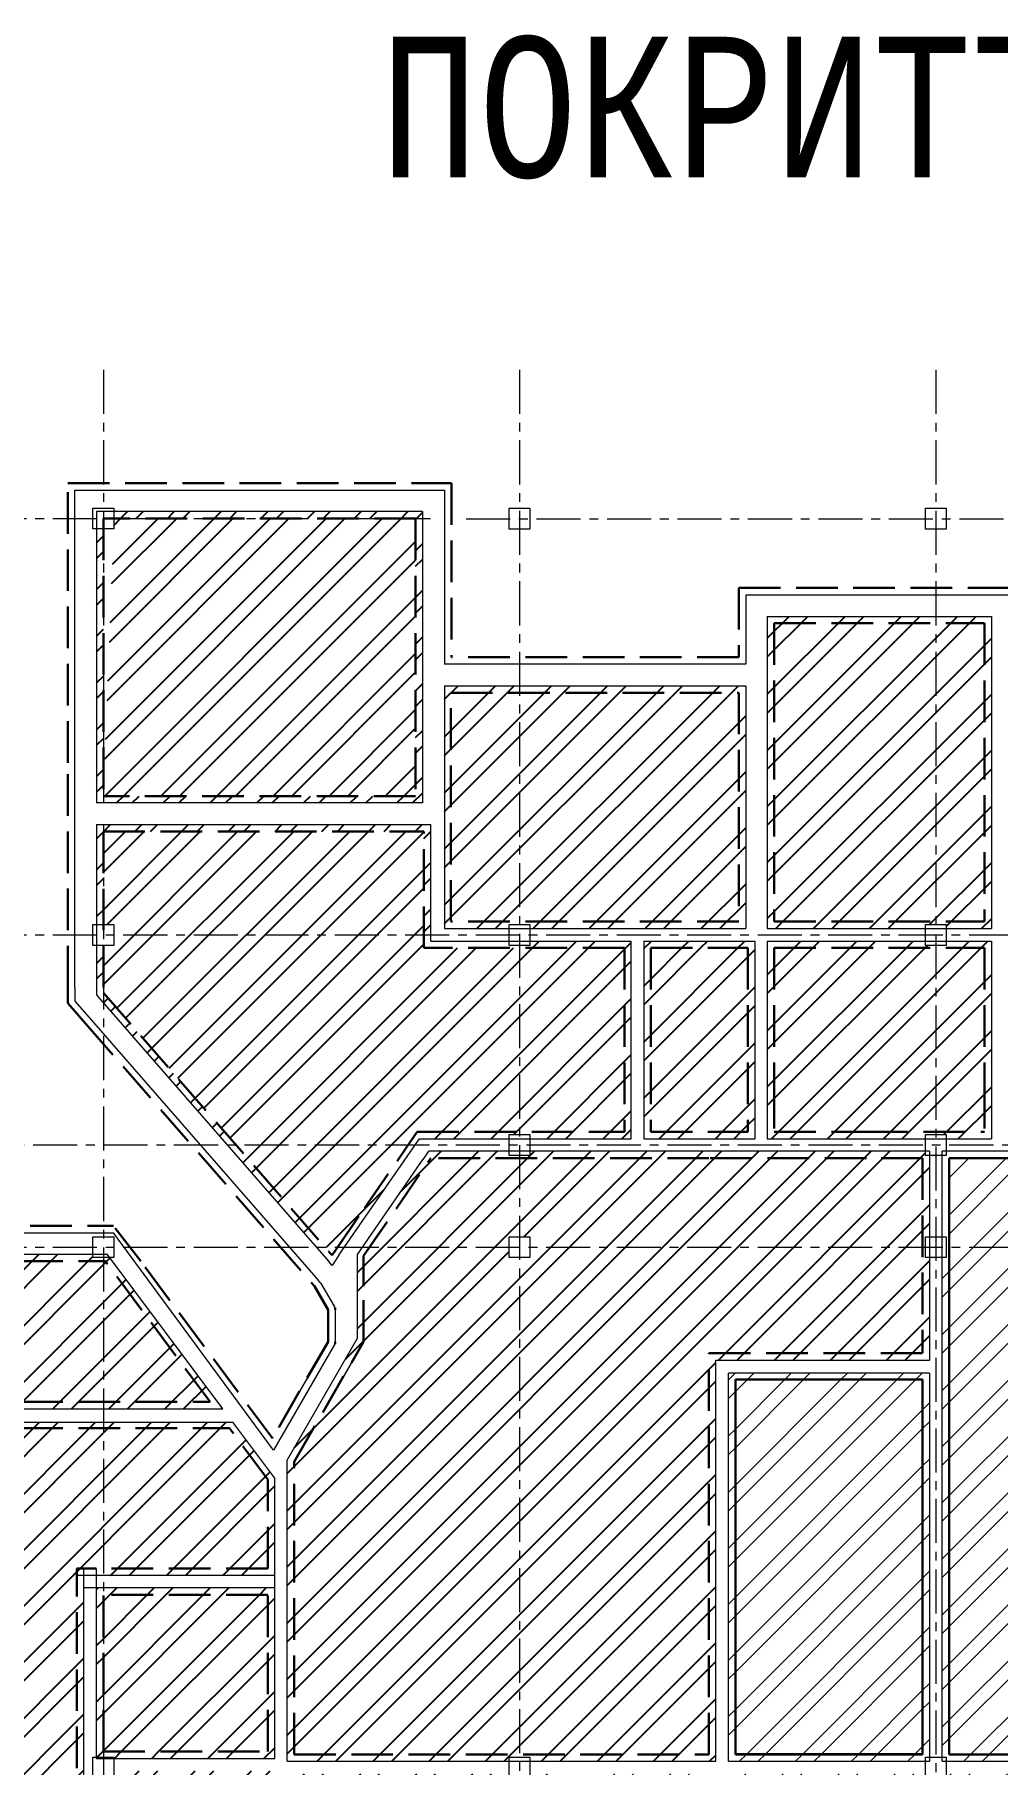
# Model space of a CAD drawing. Header units: millimetres. Extents: x -689206 to 4969298, y -1019800 to 703299.
# Drawn here: x 769199 to 783077, y -17593 to 7339 of the extents above; entities that cross this region are included whole.
import ezdxf

# ---------------------------------------------------------------- set-up
doc = ezdxf.new("R2010")
doc.units = ezdxf.units.MM
doc.linetypes.add('JIS_02_4.0', pattern=[5.5, 4, -1.5])
doc.linetypes.add('осеваяX2', pattern=[101.6, 63.5, -12.7, 12.7, -12.7])
for name, color, linetype, lineweight in [('несущие', 7, 'Continuous', 30), ('РАЗМЕРЫ', 7, 'Continuous', 9), ('стены', 7, 'Continuous', 20)]:
    doc.layers.add(name, color=color, linetype=linetype, lineweight=lineweight)
doc.styles.add('Аннотативный', font='isocteur.ttf', dxfattribs={"width": 0.7, "height": 250})
pattern_1 = [(45, (396786.03, 69886.3), (-336.7596, 336.7596), []), (45, (397010.54, 69886.3), (-336.7596, 336.7596), [])]
pattern_2 = [(45, (396786.03, 69886.3), (-404.1115, 404.1115), []), (45, (397055.44, 69886.3), (-404.1115, 404.1115), [])]

msp = doc.modelspace()

# ---------------------------------------------------------------- hatches: boundary and pattern name
at = {"layer": 'РАЗМЕРЫ', "linetype": 'ByBlock', "lineweight": 25}
h = msp.add_hatch(dxfattribs=at)
h.set_pattern_fill('ANSI32', color=256, scale=50)
h.set_pattern_definition(pattern_1)
h.paths.add_polyline_path([(770189.9, 214.3), (770089.9, 214.3), (770089.9, -3735.7), (770189.9, -3735.7), (770189.9, -3215.1)])
h.paths.add_polyline_path([(774790, 364.3), (774690, 364.3), (774690, -3635.7), (770189.9, -3635.7), (770189.9, -3735.7), (774790, -3735.7)])
h.paths.add_polyline_path([(774690, 364.3), (770339.9, 364.3), (770339.9, 214.3), (770189.9, 214.3), (770189.9, -3635.7), (774690, -3635.7)], flags=0)
h.paths.add_polyline_path([(774790, 464.3), (770339.9, 464.3), (770339.9, 364.3), (774698, 364.3), (774790, 364.3)])
h.paths.add_polyline_path([(770339.9, 464.3), (770189.9, 464.3), (770189.9, 364.3), (770339.9, 364.3)])
h.paths.add_polyline_path([(770189.9, 464.3), (770089.9, 464.3), (770089.9, 364.3), (770189.9, 364.3)])
h.paths.add_polyline_path([(770189.9, 364.3), (770089.9, 364.3), (770089.9, 214.3), (770189.9, 214.3)])
h = msp.add_hatch(dxfattribs=at)
h.set_pattern_fill('ANSI32', color=256, scale=60)
h.set_pattern_definition(pattern_2)
h.paths.add_polyline_path([(770189.9, -3635.7), (774690, -3635.7), (774690, 364.3), (770339.9, 364.3), (770339.9, 214.3)])
h = msp.add_hatch(dxfattribs=at)
h.set_pattern_fill('ANSI32', color=256, scale=60)
h.set_pattern_definition(pattern_2)
h.paths.add_polyline_path([(786670, -1145.7), (783270, -1145.7), (783270, -5445.7), (786670, -5445.7)])
h.paths.add_polyline_path([(782189.9, -1145.7), (779860, -1145.7), (779860, -5445.7), (782189.9, -5445.7)], flags=16)
h.paths.add_polyline_path([(782890, -1145.7), (782189.9, -1145.7), (782189.9, -5445.7), (782890, -5445.7)], flags=17)
h.paths.add_polyline_path([(782189.9, -1045.7), (779760, -1045.7), (779760, -5545.7), (782039.9, -5545.7), (782039.9, -5487.7), (782189.9, -5487.7), (782189.9, -5445.7), (779860, -5445.7), (779860, -1145.7), (782189.9, -1145.7)])
h.paths.add_polyline_path([(782990, -1045.7), (782189.9, -1045.7), (782189.9, -1145.7), (782890, -1145.7), (782890, -5445.7), (782189.9, -5445.7), (782189.9, -5487.7), (782339.9, -5487.7), (782339.9, -5545.7), (782990, -5545.7)])
h = msp.add_hatch(dxfattribs=at)
h.set_pattern_fill('ANSI32', color=256, scale=60)
h.set_pattern_definition(pattern_2)
h.paths.add_polyline_path([(776189.9, -2045.7), (775108, -2045.7), (775108, -5545.7), (776039.9, -5545.7), (776039.9, -5487.7), (776189.9, -5487.7), (776189.9, -5445.7), (775200, -5445.7), (775200, -2145.7), (776189.9, -2145.7)])
h.paths.add_polyline_path([(779450, -2045.7), (776189.9, -2045.7), (776189.9, -2145.7), (779350, -2145.7), (779350, -5445.7), (776189.9, -5445.7), (776189.9, -5487.7), (776339.9, -5487.7), (776339.9, -5545.7), (779450, -5545.7), (779450, -2145.7)])
h.paths.add_polyline_path([(779350, -2145.7), (776189.9, -2145.7), (776189.9, -5445.7), (779350, -5445.7)], flags=17)
h.paths.add_polyline_path([(776189.9, -2145.7), (775200, -2145.7), (775200, -5445.7), (776189.9, -5445.7)], flags=17)
h = msp.add_hatch(dxfattribs=at)
h.set_pattern_fill('ANSI32', color=256, scale=50)
h.set_pattern_definition(pattern_1)
h.paths.add_polyline_path([(770189.9, -5787.7), (770089.9, -5787.7), (770089.9, -6470.7), (770089.9, -6499.9), (770139.9, -6557.3), (770189.9, -6614.7)])
h.paths.add_polyline_path([(770189.9, -6470.7), (770189.9, -6614.7), (771975.8, -8665.1), (772101.2, -8665.1)])
h.paths.add_polyline_path([(770189.9, -4145.7), (770189.9, -4045.7), (770089.9, -4045.7), (770089.9, -5487.7), (770189.9, -5487.7)])
h.paths.add_polyline_path([(774910, -4045.7), (770189.9, -4045.7), (770189.9, -4145.7), (774810, -4145.7), (774810, -5637.7), (774910, -5637.7)])
h = msp.add_hatch(dxfattribs=at)
h.set_pattern_fill('ANSI32', color=256, scale=60)
h.set_pattern_definition(pattern_2)
h.paths.add_polyline_path([(779480, -5825.7), (778080, -5825.7), (778080, -8475.1), (779480, -8475.1)])
h.paths.add_polyline_path([(777700, -5825.7), (776189.9, -5825.7), (776189.9, -8475.1), (777700, -8475.1)], flags=17)
h.paths.add_polyline_path([(776189.9, -5825.7), (774810, -5825.7), (774810, -5637.7), (770339.9, -5637.7), (770339.9, -5787.7), (770189.9, -5787.7), (770189.9, -6470.7), (772101.2, -8665.1), (774583.4, -8665.1), (774714.6, -8475.1), (776189.9, -8475.1)])
h.paths.add_polyline_path([(774810, -4145.7), (770189.9, -4145.7), (770189.9, -5487.7), (770339.9, -5487.7), (770339.9, -5637.7), (774810, -5637.7)])
h.paths.add_polyline_path([(774556.7, -8703.9), (774583.4, -8665.1), (772101.2, -8665.1), (773383.8, -10137.7), (773567.2, -10137.7)])
h.paths.add_polyline_path([(774656.7, -8703.9), (774683.4, -8665.1), (774583.4, -8665.1), (774556.7, -8703.9), (773567.2, -10137.7), (773667.2, -10137.7)])
h.paths.add_polyline_path([(777800, -5725.7), (776339.9, -5725.7), (776339.9, -5787.7), (776189.9, -5787.7), (776189.9, -5825.7), (777700, -5825.7), (777700, -8475.1), (776189.9, -8475.1), (776189.9, -8515.1), (776339.9, -8515.1), (776339.9, -8575.1), (777800, -8575.1)])
h.paths.add_polyline_path([(776039.9, -8515.1), (776189.9, -8515.1), (776189.9, -8475.1), (774714.6, -8475.1), (774583.4, -8665.1), (774683.4, -8665.1), (774745.6, -8575.1), (776039.9, -8575.1)], flags=17)
h.paths.add_polyline_path([(772101.2, -8665.1), (771975.8, -8665.1), (773258.4, -10137.7), (773383.8, -10137.7)])
h = msp.add_hatch(dxfattribs=at)
h.set_pattern_fill('ANSI32', color=256, scale=60)
h.set_pattern_definition(pattern_2)
h.paths.add_polyline_path([(782189.9, -5787.7), (782039.9, -5787.7), (782039.9, -5725.7), (779760, -5725.7), (779760, -8575.1), (782039.9, -8575.1), (782039.9, -8515.1), (782189.9, -8515.1), (782189.9, -8475.1), (781188.5, -8475.1), (779860, -8475.1), (779860, -7825.7), (779860, -5825.7), (782189.9, -5825.7)])
h.paths.add_polyline_path([(782189.9, -5825.7), (779860, -5825.7), (779860, -7825.7), (779860, -8475.1), (779988.5, -8475.1), (781188.5, -8475.1), (782189.9, -8475.1)], flags=17)
h.paths.add_polyline_path([(782890, -5825.7), (782189.9, -5825.7), (782189.9, -8475.1), (782890, -8475.1), (782890, -7825.7)], flags=17)
h.paths.add_polyline_path([(782990, -5725.7), (782339.9, -5725.7), (782339.9, -5787.7), (782189.9, -5787.7), (782189.9, -5825.7), (782890, -5825.7), (782890, -7825.7), (782890, -8475.1), (782189.9, -8475.1), (782189.9, -8515.1), (782339.9, -8515.1), (782339.9, -8575.1), (782990, -8575.1)])
h.paths.add_polyline_path([(779580, -5725.7), (777980, -5725.7), (777980, -8575.1), (779580, -8575.1)])
h.paths.add_polyline_path([(779480, -5825.7), (779480, -8475.1), (779358.7, -8475.1), (778080, -8475.1), (778080, -5825.7)], flags=0)
h.paths.add_polyline_path([(779480, -5825.7), (778080, -5825.7), (778080, -8475.1), (779480, -8475.1)], flags=16)
h = msp.add_hatch(dxfattribs=at)
h.set_pattern_fill('ANSI32', color=256, scale=60)
h.set_pattern_definition(pattern_2)
h.paths.add_polyline_path([(776189.9, -10287.7), (776039.9, -10287.7), (776039.9, -10137.7), (774027.4, -10137.7), (773939.9, -10264.4), (773939.9, -10700.6), (773939.9, -11500.6), (772939.9, -13232.7), (772939.9, -17447.7), (776189.9, -17447.7)], flags=17)
h.paths.add_polyline_path([(778919.9, -11664), (781999.9, -11664), (781999.9, -10137.7), (776339.9, -10137.7), (776339.9, -10287.7), (776189.9, -10287.7), (776189.9, -17447.7), (778919.9, -17447.7)], flags=17)
h.paths.add_polyline_path([(781999.9, -8855.1), (781188.5, -8855.1), (778919.9, -8855.1), (776189.9, -8855.1), (776189.9, -9987.7), (776339.9, -9987.7), (776339.9, -10137.7), (781999.9, -10137.7)], flags=17)
h.paths.add_polyline_path([(776189.9, -8855.1), (774912.5, -8855.1), (774868.4, -8919.1), (774027.4, -10137.7), (776039.9, -10137.7), (776039.9, -9987.7), (776189.9, -9987.7)], flags=17)
h.paths.add_polyline_path([(776039.9, -8755.1), (774881.6, -8755.1), (774812.5, -8855.1), (774768.4, -8919.1), (773927.4, -10137.7), (774027.4, -10137.7), (774868.4, -8919.1), (774912.5, -8855.1), (776189.9, -8855.1), (776189.9, -8815.1), (776039.9, -8815.1)])
h.paths.add_polyline_path([(782039.9, -8755.1), (776339.9, -8755.1), (776339.9, -8815.1), (776189.9, -8815.1), (776189.9, -8855.1), (778919.9, -8855.1), (781188.5, -8855.1), (781999.9, -8855.1), (781999.9, -10137.7), (782039.9, -10137.7), (782039.9, -9987.7), (782099.9, -9987.7), (782099.9, -8815.1), (782039.9, -8815.1)])
h.paths.add_polyline_path([(782099.9, -10287.7), (782039.9, -10287.7), (782039.9, -10137.7), (781999.9, -10137.7), (781999.9, -11664), (778919.9, -11664), (778919.9, -17447.7), (776189.9, -17447.7), (776189.9, -17487.7), (776339.9, -17487.7), (776339.9, -17547.7), (779019.9, -17547.7), (779019.9, -11764), (782099.9, -11764)])
h.paths.add_polyline_path([(776039.9, -17487.7), (776189.9, -17487.7), (776189.9, -17447.7), (772939.9, -17447.7), (772939.9, -13232.7), (773939.9, -11500.6), (773939.9, -10700.6), (773939.9, -10264.4), (774027.4, -10137.7), (773927.4, -10137.7), (773853.3, -10245), (773853.3, -10650.6), (773853.3, -11450.6), (772839.9, -13205.9), (772839.9, -17447.7), (772839.9, -17547.7), (776039.9, -17547.7)])
h.paths.add_polyline_path([(776189.9, -17827.8), (772939.9, -17827.8), (772939.9, -22227.7), (772939.9, -22482.7), (773368, -23224), (776189.9, -23224)], flags=17)
h.paths.add_polyline_path([(776899.9, -17827.8), (776189.9, -17827.8), (776189.9, -23224), (776899.9, -23224)], flags=17)
h.paths.add_polyline_path([(776189.9, -23224), (773368, -23224), (772939.9, -22482.7), (772939.9, -22227.7), (772939.9, -17827.8), (776189.9, -17827.8), (776189.9, -17787.7), (776039.9, -17787.7), (776039.9, -17727.8), (772839.9, -17727.8), (772839.9, -22227.7), (772839.9, -22482.7), (773268, -23224), (773325.7, -23324), (776189.9, -23324)])
h.paths.add_polyline_path([(776999.9, -17727.8), (776339.9, -17727.8), (776339.9, -17787.7), (776189.9, -17787.7), (776189.9, -17827.8), (776899.9, -17827.8), (776899.9, -23224), (776189.9, -23224), (776189.9, -23324), (776999.9, -23324)])
at = {"layer": 'РАЗМЕРЫ', "linetype": 'JIS_02_4.0', "lineweight": 20, "ltscale": 150}
h = msp.add_hatch(dxfattribs=at)
h.set_pattern_fill('ANSI32', color=256, scale=60)
h.paths.add_polyline_path([(784719.9, -10137.7), (782379.9, -10137.7), (782379.9, -17447.7), (782499.9, -17447.7), (784719.9, -17447.7)], flags=17)
h.paths.add_polyline_path([(784719.9, -8855.1), (782379.9, -8855.1), (782379.9, -10137.7), (784719.9, -10137.7)])
h.paths.add_polyline_path([(781999.9, -12044), (779299.9, -12044), (779299.9, -17444), (781999.9, -17444)], flags=0)
h.paths.add_polyline_path([(781999.9, -17827.8), (779299.9, -17824), (779299.9, -23224), (781999.9, -23224)], flags=16)
h.paths.add_polyline_path([(778919.9, -17827.8), (777279.9, -17827.8), (777279.9, -23224), (778919.9, -23224)], flags=0)
h.paths.add_polyline_path([(785079.9, -17824), (782379.9, -17824), (782379.9, -23224), (785079.9, -23224)], flags=0)
h.paths.add_polyline_path([(787099.9, -17824), (785459.9, -17824), (785459.9, -23224), (787099.9, -23224)], flags=0)
h.paths.add_polyline_path([(787199.9, -17727.8), (785359.9, -17727.8), (785359.9, -23324), (787199.9, -23324)])
h.paths.add_polyline_path([(785459.9, -17824), (787099.9, -17824), (787099.9, -23224), (785459.9, -23224)], flags=16)
h.paths.add_polyline_path([(785179.9, -17727.8), (782339.9, -17727.8), (782339.9, -17787.7), (782279.9, -17787.7), (782279.9, -23324), (785179.9, -23324)])
h.paths.add_polyline_path([(782379.9, -17824), (785079.9, -17824), (785079.9, -23224), (782379.9, -23224)], flags=16)
h.paths.add_polyline_path([(782099.9, -17787.7), (782039.9, -17787.7), (782039.9, -17727.8), (779199.9, -17727.8), (779199.9, -23324), (782099.9, -23324)])
h.paths.add_polyline_path([(782039.9, -17487.7), (782099.9, -17487.7), (782099.9, -11952.1), (779199.9, -11952.1), (779199.9, -17547.7), (782039.9, -17547.7)])
h.paths.add_polyline_path([(779299.9, -17447.7), (779299.9, -17444), (779299.9, -12044), (781999.9, -12044), (781999.9, -17447.7)], flags=16)
h.paths.add_polyline_path([(779299.9, -17444), (779299.9, -17294), (779299.9, -16094), (779299.9, -13394), (779299.9, -12044), (781999.9, -12044), (781999.9, -13394), (781999.9, -13694), (781999.9, -13994), (781999.9, -14294), (781999.9, -14594), (781999.9, -14894), (781999.9, -16094), (781999.9, -17444)], flags=0)
h.paths.add_polyline_path([(784819.9, -10137.7), (784719.9, -10137.7), (784719.9, -17447.7), (782499.9, -17447.7), (782379.9, -17447.7), (782379.9, -10137.7), (782339.9, -10137.7), (782339.9, -10287.7), (782279.9, -10287.7), (782279.9, -17487.7), (782339.9, -17487.7), (782339.9, -17547.7), (784819.9, -17547.7)])
h.paths.add_polyline_path([(779019.9, -17727.8), (777179.9, -17727.8), (777179.9, -23324), (779019.9, -23324)])
h.paths.add_polyline_path([(777279.9, -17827.8), (778919.9, -17827.8), (778919.9, -19667.8), (778919.9, -23224), (777279.9, -23224)], flags=16)
at = {"layer": 'РАЗМЕРЫ', "linetype": 'ByBlock', "lineweight": 25}
h = msp.add_hatch(dxfattribs=at)
h.set_pattern_fill('ANSI32', color=256, scale=60)
h.set_pattern_definition(pattern_2)
h.paths.add_polyline_path([(770189.9, -10337.7), (766530.6, -10337.7), (766530.6, -12367.7), (770189.9, -12367.7)], flags=17)
h.paths.add_polyline_path([(770218.8, -10337.7), (770189.9, -10337.7), (770189.9, -12367.7), (771727.5, -12367.7)], flags=17)
h.paths.add_polyline_path([(770039.9, -10237.7), (766430.6, -10237.7), (766430.6, -12467.7), (770189.9, -12467.7), (770189.9, -12367.7), (766530.6, -12367.7), (766530.6, -10337.7), (770189.9, -10337.7), (770189.9, -10287.7), (770039.9, -10287.7)])
h.paths.add_polyline_path([(770284.2, -10287.7), (770189.9, -10287.7), (770189.9, -10337.7), (770218.8, -10337.7), (771727.5, -12367.7), (770189.9, -12367.7), (770189.9, -12467.7), (771912.5, -12467.7)])
h.paths.add_polyline_path([(772559.9, -17787.7), (770189.9, -17787.7), (770189.9, -20567.7), (772559.9, -20567.7)], flags=17)
h.paths.add_polyline_path([(772559.9, -15147.7), (770189.9, -15147.7), (770189.9, -17407.7), (772559.9, -17407.7)], flags=0)
h.paths.add_polyline_path([(770189.9, -17787.7), (770089.9, -17787.7), (770089.9, -20667.7), (770189.9, -20667.7)])
h.paths.add_polyline_path([(772659.9, -17687.7), (770339.9, -17687.7), (770339.9, -17787.7), (772559.9, -17787.7), (772559.9, -20567.7), (770189.9, -20567.7), (770189.9, -20667.7), (772659.9, -20667.7)])
h.paths.add_polyline_path([(772659.9, -15047.7), (770189.9, -15047.7), (770189.9, -15147.7), (772559.9, -15147.7), (772559.9, -17407.7), (770189.9, -17407.7), (770189.9, -17487.7), (770339.9, -17487.7), (770339.9, -17507.7), (772659.9, -17507.7)])
h.paths.add_polyline_path([(770189.9, -15047.7), (770089.9, -15047.7), (770089.9, -17487.7), (770189.9, -17487.7)])
at = {"layer": 'РАЗМЕРЫ', "linetype": 'JIS_02_4.0', "lineweight": 20, "ltscale": 150}
h = msp.add_hatch(dxfattribs=at)
h.set_pattern_fill('ANSI32', color=256, scale=60)
h.paths.add_polyline_path([(781999.9, -12044), (779299.9, -12044), (779299.9, -17444), (781999.9, -17444)])
h.paths.add_polyline_path([(781999.9, -17827.8), (779299.9, -17824), (779299.9, -23224), (781999.9, -23224)])
h.paths.add_polyline_path([(778919.9, -17827.8), (777279.9, -17827.8), (777279.9, -23224), (778919.9, -23224)])
h.paths.add_polyline_path([(785079.9, -17824), (782379.9, -17824), (782379.9, -23224), (785079.9, -23224)])
h.paths.add_polyline_path([(787099.9, -17824), (785459.9, -17824), (785459.9, -23224), (787099.9, -23224)])
at = {"layer": 'РАЗМЕРЫ', "linetype": 'ByBlock', "lineweight": 25}
h = msp.add_hatch(dxfattribs=at)
h.set_pattern_fill('ANSI32', color=256, scale=60)
h.set_pattern_definition(pattern_2)
h.paths.add_polyline_path([(770189.9, -12747.7), (766530.6, -12747.7), (766119.9, -12747.7), (766119.9, -13867.7), (766119.9, -17637.7), (769809.9, -17637.7), (769809.9, -14767.7), (770189.9, -14767.7)], flags=17)
h.paths.add_polyline_path([(772559.9, -13867.7), (772559.9, -13487.7), (772009.9, -12747.7), (770189.9, -12747.7), (770189.9, -14767.7), (772559.9, -14767.7)], flags=17)
h.paths.add_polyline_path([(770189.9, -12661.1), (766019.9, -12661.1), (766019.9, -17637.7), (766119.9, -17637.7), (766119.9, -13867.7), (766119.9, -12747.7), (766530.6, -12747.7), (770189.9, -12747.7)])
h.paths.add_polyline_path([(772057, -12661.1), (770189.9, -12661.1), (770189.9, -12747.7), (772009.9, -12747.7), (772559.9, -13487.7), (772559.9, -13867.7), (772559.9, -14767.7), (770189.9, -14767.7), (770189.9, -14867.7), (772659.9, -14867.7), (772659.9, -14767.7), (772659.9, -13867.7), (772659.9, -13468.3)])
h.paths.add_polyline_path([(770089.9, -14767.7), (769909.9, -14767.7), (769909.9, -14867.7), (770089.9, -14867.7)], flags=16)
h.paths.add_polyline_path([(769909.9, -14767.7), (769809.9, -14767.7), (769809.9, -14867.7), (769909.9, -14867.7)], flags=16)
h.paths.add_polyline_path([(769909.9, -14867.7), (769809.9, -14867.7), (769809.9, -17637.7), (769909.9, -17637.7)], flags=16)
h.paths.add_polyline_path([(769809.9, -17637.7), (766119.9, -17637.7), (766119.9, -21467.7), (766530.6, -21467.7), (766530.6, -23637.7), (770039.9, -23637.7), (770039.9, -23487.7), (770189.9, -23487.7), (770189.9, -20947.7), (769809.9, -20947.7)])
h.paths.add_polyline_path([(770189.9, -23787.7), (770039.9, -23787.7), (770039.9, -23637.7), (766530.6, -23637.7), (766530.6, -25094.8), (769996.4, -25094.8), (770189.9, -24873.1)])
h.paths.add_polyline_path([(771267.9, -23637.7), (770339.9, -23637.7), (770339.9, -23787.7), (770189.9, -23787.7), (770189.9, -24873.1)], flags=17)
h.paths.add_polyline_path([(772498.3, -22227.7), (772559.9, -22227.7), (772559.9, -21847.7), (772559.9, -20947.7), (770189.9, -20947.7), (770189.9, -23487.7), (770339.9, -23487.7), (770339.9, -23637.7), (771267.9, -23637.7)], flags=16)
h.paths.add_polyline_path([(769909.9, -17637.7), (769809.9, -17637.7), (769809.9, -20947.7), (770189.9, -20947.7), (770189.9, -20847.7), (769909.9, -20847.7)], flags=17)
h.paths.add_polyline_path([(772659.9, -20847.7), (770189.9, -20847.7), (770189.9, -20947.7), (772559.9, -20947.7), (772559.9, -21847.7), (772559.9, -22227.7), (772498.3, -22227.7), (771267.9, -23637.7), (771367.9, -23637.7), (772511, -22327.7), (772659.9, -22327.7), (772659.9, -21847.7)], flags=17)
h.paths.add_polyline_path([(772659.9, -21847.7), (772659.9, -20847.7), (770189.9, -20847.7), (770189.9, -20947.7), (772559.9, -20947.7), (772559.9, -21847.7), (772559.9, -22227.7), (772498.3, -22227.7), (771267.9, -23637.7), (770189.9, -24873.1), (770189.9, -24987.7), (772511, -22327.7), (772659.9, -22327.7)])
h = msp.add_hatch(dxfattribs=at)
h.set_pattern_fill('ANSI32', color=256, scale=60)
h.set_pattern_definition(pattern_2)
h.paths.add_polyline_path([(770189.9, -15147.7), (770189.9, -17407.7), (772559.9, -17407.7), (772559.9, -15147.7)])

# ---------------------------------------------------------------- linework, layer by layer
at = {"layer": 'несущие', "color": 18, "lineweight": 20, "true_color": 0x000000}
for p, q in [((779760, -1045.7), (782990, -1045.7)), ((777980, -5725.7), (777980, -8575.1)), ((779580, -5725.7), (779580, -8575.1)), ((769779.9, -6395.2), (769779.9, -6590.4)), ((770089.9, -6470.7), (770089.9, -6499.9)), ((769779.9, -6590.4), (769984.9, -6825.8)), ((770089.9, -6499.9), (770139.9, -6557.3)), ((773586.1, -10255.1), (774656.7, -8703.9)), ((774656.7, -8703.9), (774745.6, -8575.1)), ((774745.6, -8575.1), (777800, -8575.1)), ((777980, -8575.1), (779580, -8575.1)), ((779760, -8575.1), (782990, -8575.1)), ((773853.3, -10245), (774768.4, -8919.1)), ((774768.4, -8919.1), (774812.5, -8855.1)), ((774812.5, -8855.1), (774881.6, -8755.1)), ((782099.9, -8755.1), (774881.6, -8755.1)), ((782099.9, -8755.1), (782099.9, -11764)), ((782379.9, -8755.1), (782279.9, -8755.1)), ((782279.9, -17547.7), (782279.9, -8755.1)), ((784819.9, -8755.1), (782379.9, -8755.1)), ((766560.6, -9930.1), (770334.2, -9930.1)), ((772641.9, -13065.6), (770334.2, -9930.1)), ((766430.6, -10237.7), (770246.9, -10237.7)), ((771912.5, -12467.7), (770246.9, -10237.7)), ((773486.4, -10399.5), (773436.1, -10341.7)), ((773586.1, -10255.1), (773486.4, -10399.5)), ((773322.1, -10651.8), (773285.5, -10615.2)), ((773529.9, -11011.8), (773516.5, -10988.6)), ((773529.9, -11527.4), (773516.5, -11550.6)), ((779019.9, -17547.7), (779019.9, -11764)), ((779019.9, -11764), (782099.9, -11764)), ((779199.9, -17547.7), (779199.9, -11952.1)), ((782099.9, -11952.1), (779199.9, -11952.1)), ((782099.9, -11952.1), (782099.9, -17547.7)), ((772659.9, -13468.3), (772057, -12661.1)), ((772839.9, -17547.7), (779019.9, -17547.7)), ((779199.9, -17547.7), (782099.9, -17547.7)), ((782279.9, -17547.7), (784819.9, -17547.7))]:
    msp.add_line(p, q, dxfattribs=at)
at = {"layer": 'несущие', "color": 18, "linetype": 'JIS_02_4.0', "lineweight": 30, "ltscale": 150, "true_color": 0x000000}
for p, q in [((779860, -1145.7), (782890, -1145.7)), ((777700, -5825.7), (777700, -8475.1)), ((778080, -5825.7), (778080, -8475.1)), ((779480, -5825.7), (779480, -8475.1)), ((779860, -7825.7), (779860, -8475.1)), ((782890, -7825.7), (782890, -8475.1)), ((774556.7, -8703.9), (774714.6, -8475.1)), ((774714.6, -8475.1), (777700, -8475.1)), ((778080, -8475.1), (779480, -8475.1)), ((779860, -8475.1), (781188.5, -8475.1)), ((781188.5, -8475.1), (782890, -8475.1)), ((773486.1, -10255.1), (774556.7, -8703.9)), ((773939.9, -10264.4), (774868.4, -8919.1)), ((778919.9, -8855.1), (774912.5, -8855.1)), ((781188.5, -8855.1), (778919.9, -8855.1)), ((781999.9, -8855.1), (781188.5, -8855.1)), ((781999.9, -8855.1), (781999.9, -11664)), ((766660.6, -9827.7), (770334.2, -9830.1)), ((770728.8, -10337.7), (770334.2, -9830.1)), ((766530.6, -10337.7), (770218.8, -10337.7)), ((771727.5, -12367.7), (770218.8, -10337.7)), ((772626.9, -12891.5), (770728.8, -10337.7)), ((778919.9, -17447.7), (778919.9, -11664)), ((778919.9, -11664), (781999.9, -11664)), ((766530.6, -12367.7), (771727.5, -12367.7)), ((766530.6, -12747.7), (772009.9, -12747.7)), ((772559.9, -13487.7), (772009.9, -12747.7)), ((772939.9, -17447.7), (778919.9, -17447.7))]:
    msp.add_line(p, q, dxfattribs=at)
at = {"layer": 'несущие', "color": 18, "true_color": 0x000000}
for p, q in [((779358.7, -8475.1), (779480, -8475.1)), ((779860, -8475.1), (779988.5, -8475.1)), ((774868.4, -8919.1), (774912.5, -8855.1)), ((773529.9, -11038.6), (773529.9, -11011.8)), ((773529.9, -11500.6), (773529.9, -11527.4)), ((772633, -12880.9), (772626.9, -12891.5)), ((779299.9, -17447.7), (779299.9, -17444)), ((779299.9, -17444), (779299.9, -17447.7)), ((779299.9, -17447.7), (781999.9, -17447.7)), ((782379.9, -17447.7), (784719.9, -17447.7))]:
    msp.add_line(p, q, dxfattribs=at)
at = {"layer": 'несущие', "color": 18, "lineweight": 30, "ltscale": 150, "true_color": 0x000000}
for p, q in [((782379.9, -17447.7), (782379.9, -8855.1)), ((784719.9, -8855.1), (782379.9, -8855.1)), ((779299.9, -17444), (779299.9, -12044)), ((781999.9, -12044), (779299.9, -12044)), ((781999.9, -12044), (781999.9, -17447.7)), ((781999.9, -17444), (779299.9, -17444))]:
    msp.add_line(p, q, dxfattribs=at)
at = {"layer": 'РАЗМЕРЫ', "color": 18, "linetype": 'JIS_02_4.0', "lineweight": 30, "ltscale": 150, "true_color": 0x000000}
for p, q in [((769679.9, -6619.6), (769679.9, -6395.2)), ((769934.9, -6912.4), (769679.9, -6619.6)), ((773235.5, -10701.8), (773429.9, -11038.6))]:
    msp.add_line(p, q, dxfattribs=at)
at = {"layer": 'РАЗМЕРЫ', "color": 18, "linetype": 'JIS_02_4.0', "lineweight": 20, "ltscale": 150, "true_color": 0x000000}
msp.add_line((773322.1, -10651.8), (773516.5, -10988.6), dxfattribs=at)
at = {"layer": 'РАЗМЕРЫ', "color": 18, "lineweight": 20, "true_color": 0x000000}
msp.add_line((781960.7, -11952.1), (779260.7, -11952.1), dxfattribs=at)
at = {"layer": 'РАЗМЕРЫ', "color": 18, "true_color": 0x000000}
for p, q in [((781999.9, -12044), (779299.9, -12044)), ((779299.9, -12044), (779299.9, -13394)), ((781999.9, -13394), (781999.9, -12044)), ((779299.9, -13394), (779299.9, -16094)), ((781999.9, -13694), (781999.9, -13394)), ((781999.9, -13994), (781999.9, -13694)), ((781999.9, -14294), (781999.9, -13994)), ((781999.9, -14594), (781999.9, -14294)), ((781999.9, -14894), (781999.9, -14594)), ((781999.9, -16094), (781999.9, -14894)), ((781999.9, -15494), (781999.9, -15194)), ((781999.9, -16094), (781999.9, -15794)), ((782379.9, -15927.7), (782379.9, -15807.7)), ((782379.9, -17447.7), (782379.9, -15927.7)), ((779299.9, -17294), (779299.9, -16094)), ((781999.9, -16094), (781999.9, -17294)), ((781999.9, -16094), (781999.9, -17444)), ((779299.9, -17444), (779299.9, -17294)), ((781999.9, -17444), (779299.9, -17444)), ((782499.9, -17447.7), (782379.9, -17447.7))]:
    msp.add_line(p, q, dxfattribs=at)
at = {"layer": 'РАЗМЕРЫ', "color": 18, "lineweight": 30, "ltscale": 150, "true_color": 0x000000}
msp.add_line((784719.9, -17447.7), (782499.9, -17447.7), dxfattribs=at)
at = {"layer": 'стены', "color": 18, "linetype": 'осеваяX2', "ltscale": 10, "true_color": 0x000000}
for p, q in [((770189.9, 2507.8), (770189.9, -3635.7)), ((770189.9, -3215.1), (770189.9, -3735.7)), ((770189.9, -4045.7), (770189.9, -30106.6))]:
    msp.add_line(p, q, dxfattribs=at)
at = {"layer": 'стены', "color": 18, "linetype": 'осеваяX2', "lineweight": 15, "ltscale": 10, "true_color": 0x000000}
for p, q in [((776189.9, 2507.8), (776189.9, -41639.7)), ((782189.9, 2507.8), (782189.9, -5485.7)), ((752189.9, 364.3), (774908, 364.3)), ((775418, 362.3), (824339.9, 362.3)), ((752189.9, -5637.7), (824339.9, -5637.7)), ((782189.9, -5637.7), (782189.9, -41639.7)), ((751904.3, -8665.1), (824054.3, -8665.1)), ((752189.9, -10137.7), (824339.9, -10137.7))]:
    msp.add_line(p, q, dxfattribs=at)
at = {"layer": 'стены', "color": 18, "linetype": 'JIS_02_4.0', "lineweight": 30, "ltscale": 150, "true_color": 0x000000}
for p, q in [((769679.9, -3155.1), (769679.9, 872.3)), ((769679.9, 872.3), (775208, 872.3)), ((775208, 872.3), (775208, -1635.7)), ((774698, 364.3), (770189.9, 364.3)), ((770189.9, 364.3), (770189.9, -3635.7)), ((774690, 364.3), (774690, -3635.7)), ((779350, -635.7), (779350, -1635.7)), ((779350, -635.7), (787180, -635.7)), ((779860, -1145.7), (779860, -5445.7)), ((782890, -1145.7), (782890, -5445.7)), ((779350, -1635.7), (775208, -1635.7)), ((775200, -5445.7), (775200, -2145.7)), ((775200, -2145.7), (779350, -2145.7)), ((779350, -2145.7), (779350, -5445.7)), ((769679.9, -6395.2), (769679.9, -3155.1)), ((774690, -3635.7), (770189.9, -3635.7)), ((770189.9, -4145.7), (774810, -4145.7)), ((770189.9, -4145.7), (770189.9, -6470.7)), ((774810, -5825.7), (774810, -4145.7)), ((779350, -5445.7), (775200, -5445.7)), ((779860, -5445.7), (782890, -5445.7)), ((777700, -5825.7), (774810, -5825.7)), ((778080, -5825.7), (779480, -5825.7)), ((779860, -5825.7), (782890, -5825.7)), ((779860, -5825.7), (779860, -7825.7)), ((782890, -5825.7), (782890, -7825.7)), ((770189.9, -6470.7), (773486.1, -10255.1)), ((769934.9, -6912.4), (773235.5, -10701.8)), ((773939.9, -10700.6), (773939.9, -10264.4)), ((773939.9, -11500.6), (773939.9, -10700.6)), ((773429.9, -11038.6), (773429.9, -11500.6)), ((773429.9, -11500.6), (772633, -12880.9)), ((772939.9, -13232.7), (773939.9, -11500.6)), ((772939.9, -17447.7), (772939.9, -13232.7)), ((772559.9, -14767.7), (772559.9, -13867.7)), ((769809.9, -20947.7), (769809.9, -14767.7)), ((772559.9, -14767.7), (769809.9, -14767.7)), ((770189.9, -17407.7), (770189.9, -15147.7)), ((772559.9, -15147.7), (770189.9, -15147.7)), ((772559.9, -17407.7), (772559.9, -15147.7)), ((770189.9, -17407.7), (772559.9, -17407.7))]:
    msp.add_line(p, q, dxfattribs=at)
at = {"layer": 'стены', "color": 18, "lineweight": 20, "true_color": 0x000000}
for p, q in [((769779.9, -6395.2), (769779.9, 773.2)), ((769779.9, 772.3), (775108, 772.3)), ((775108, 772.3), (775108, -1735.7)), ((770089.9, 464.3), (770089.9, -3735.7)), ((774790, 464.3), (770089.9, 464.3)), ((774790, 464.3), (774790, -3735.7)), ((779450, -735.7), (787080, -735.7)), ((779450, -735.7), (779450, -1735.7)), ((779760, -1045.7), (779760, -5545.7)), ((782990, -1045.7), (782990, -5545.7)), ((779450, -1735.7), (775108, -1735.7)), ((775108, -2045.7), (775108, -5545.7)), ((775108, -2045.7), (779450, -2045.7)), ((779450, -2045.7), (779450, -2145.7)), ((779450, -2145.7), (779450, -5545.7)), ((774790, -3735.7), (770089.9, -3735.7)), ((770089.9, -4045.7), (770089.9, -6470.7)), ((770089.9, -4045.7), (774910, -4045.7)), ((774910, -5725.7), (774910, -4045.7)), ((774910, -5725.7), (777800, -5725.7)), ((775108, -5545.7), (779450, -5545.7)), ((777800, -8575.1), (777800, -5725.7)), ((777980, -5725.7), (779580, -5725.7)), ((779760, -5545.7), (782990, -5545.7)), ((779760, -5725.7), (782990, -5725.7)), ((779760, -5725.7), (779760, -8575.1)), ((782990, -5725.7), (782990, -8575.1)), ((770139.9, -6557.3), (773436.1, -10341.7)), ((769984.9, -6825.8), (773285.5, -10615.2)), ((773853.3, -10650.6), (773853.3, -10245)), ((773853.3, -11450.6), (773853.3, -10650.6)), ((773529.9, -11038.6), (773529.9, -11500.6)), ((772839.9, -13205.9), (773853.3, -11450.6)), ((773516.5, -11550.6), (772641.9, -13065.6)), ((766019.9, -12661.1), (772057, -12661.1)), ((766430.6, -12467.7), (771912.5, -12467.7)), ((772839.9, -17447.7), (772839.9, -13205.9)), ((772659.9, -13867.7), (772659.9, -13468.3)), ((772659.9, -14767.7), (772659.9, -13867.7)), ((772659.9, -14867.7), (769809.9, -14867.7)), ((769909.9, -20847.7), (769909.9, -14767.7)), ((770089.9, -17507.7), (770089.9, -14767.7)), ((772659.9, -17507.7), (772659.9, -14767.7)), ((772659.9, -15047.7), (769909.9, -15047.7)), ((772839.9, -17547.7), (772839.9, -17447.7)), ((770089.9, -17507.7), (772659.9, -17507.7))]:
    msp.add_line(p, q, dxfattribs=at)
at = {"layer": 'стены', "color": 18, "lineweight": 30, "true_color": 0x000000}
for p, q in [((778206.4, -5825.7), (778080, -5825.7)), ((773875, -9691.6), (773486.1, -10255.1)), ((773939.9, -10264.4), (774186.8, -9906.7)), ((772559.9, -13867.7), (772559.9, -13487.7))]:
    msp.add_line(p, q, dxfattribs=at)
at = {"layer": 'стены', "color": 18, "true_color": 0x000000}
for p, q in [((774186.8, -9906.7), (773939.9, -10264.4)), ((774186.8, -9906.7), (773939.9, -10264.4)), ((773429.9, -10191.8), (773485.2, -10256.5)), ((773429.9, -11500.6), (772929.9, -12366.6)), ((773939.9, -11500.6), (773439.9, -12366.6))]:
    msp.add_line(p, q, dxfattribs=at)
for points in [[(770039.9, 514.3), (770339.9, 514.3), (770339.9, 214.3), (770039.9, 214.3)], [(776039.9, 512.3), (776339.9, 512.3), (776339.9, 212.3), (776039.9, 212.3)], [(782039.9, 512.3), (782339.9, 512.3), (782339.9, 212.3), (782039.9, 212.3)], [(770039.9, -5487.7), (770339.9, -5487.7), (770339.9, -5787.7), (770039.9, -5787.7)], [(776039.9, -5487.7), (776339.9, -5487.7), (776339.9, -5787.7), (776039.9, -5787.7)], [(782039.9, -5487.7), (782339.9, -5487.7), (782339.9, -5787.7), (782039.9, -5787.7)], [(776039.9, -8515.1), (776339.9, -8515.1), (776339.9, -8815.1), (776039.9, -8815.1)], [(782039.9, -8515.1), (782339.9, -8515.1), (782339.9, -8815.1), (782039.9, -8815.1)], [(770039.9, -9987.7), (770339.9, -9987.7), (770339.9, -10287.7), (770039.9, -10287.7)], [(776039.9, -9987.7), (776339.9, -9987.7), (776339.9, -10287.7), (776039.9, -10287.7)], [(782039.9, -9987.7), (782339.9, -9987.7), (782339.9, -10287.7), (782039.9, -10287.7)], [(770039.9, -17487.7), (770339.9, -17487.7), (770339.9, -17787.7), (770039.9, -17787.7)], [(776039.9, -17487.7), (776339.9, -17487.7), (776339.9, -17787.7), (776039.9, -17787.7)], [(782039.9, -17487.7), (782339.9, -17487.7), (782339.9, -17787.7), (782039.9, -17787.7)]]:
    msp.add_lwpolyline(points, close=True, dxfattribs=at)

# ---------------------------------------------------------------- texts
at = {"layer": 'стены', "insert": (774178.9, 7307.8), "char_height": 2025.25, "width": 76858.328, "attachment_point": 1, "style": 'Аннотативный'}
msp.add_mtext('ПОКРИТТЯ', dxfattribs=at)

doc.saveas('drawing.dxf')
